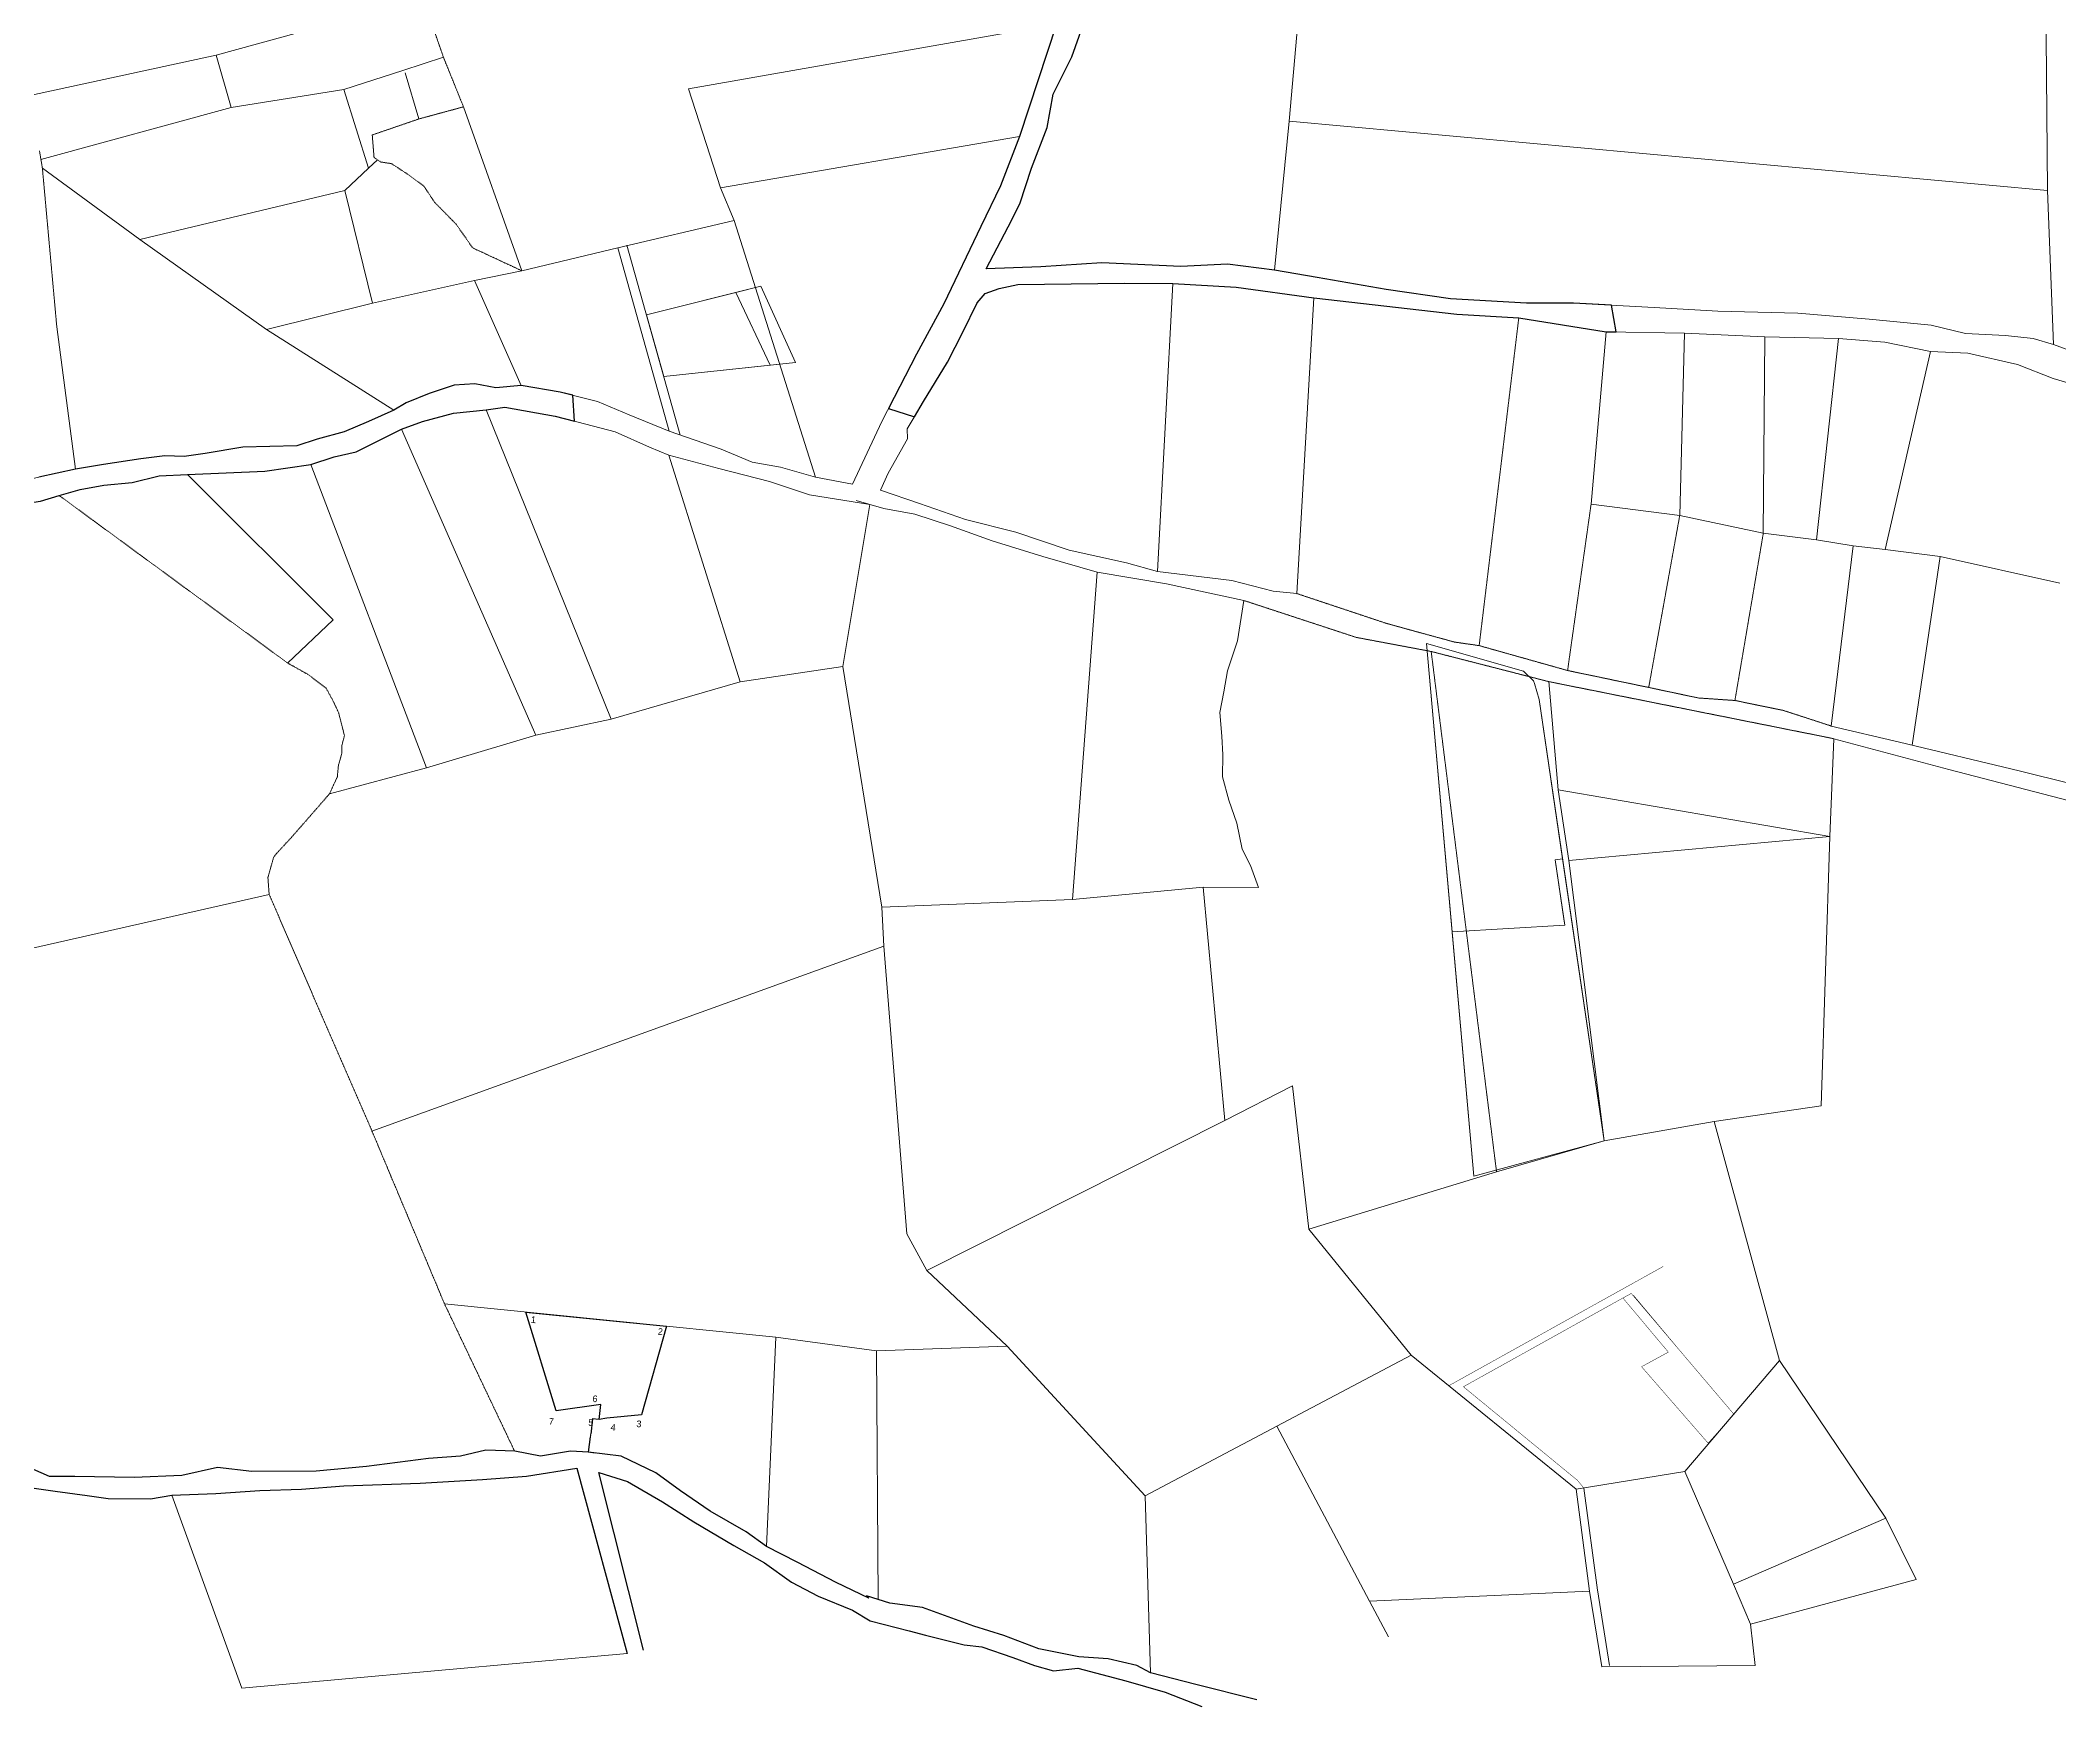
# Model space of a CAD drawing. Header units: millimetres. Extents: x 605783 to 626520, y 1302882 to 1324778.
# Drawn here: x 624418 to 625326, y 1322893 to 1323643 of the extents above; entities that cross this region are included whole.
import ezdxf
from ezdxf.enums import TextEntityAlignment as Align

# ---------------------------------------------------------------- set-up
doc = ezdxf.new("R2010")
doc.units = ezdxf.units.MM
doc.header["$PDMODE"] = 35
doc.header["$PDSIZE"] = 1.5
doc.linetypes.add('HIDDEN', pattern=[0.375, 0.25, -0.125])
for name, color, linetype in [('2', 7, 'Continuous'), ('3', 7, 'Continuous'), ('CVL_CUADCON_LIN', 8, 'Continuous'), ('CVL_CUADCON_TIT', 1, 'Continuous')]:
    doc.layers.add(name, color=color, linetype=linetype)
doc.styles.add('ROMANS', font='ROMANS', dxfattribs={"height": 0.2})
doc.styles.get("Standard").update_dxf_attribs({"font": 'TCCM____.TTF'})
doc.dimstyles.new('STANDARD$0', dxfattribs={"dimtxt": 0.6, "dimasz": 0.5, "dimexe": 0.125, "dimexo": 0.000625, "dimgap": 0.0625, "dimtad": 0, "dimzin": 1, "dimdsep": 46, "dimtxsty": 'ROMANS', "dimblk1": 'ARCHTICK', "dimblk2": 'ARCHTICK', "dimsah": 1, "dimcen": 2.5, "dimclrd": 1, "dimclre": 1, "dimclrt": 30, "dimaunit": 1, "dimadec": 0, "dimazin": 0, "dimtfac": 1, "dimtix": 1, "dimtofl": 0, "dimtmove": 1, "dimatfit": 3, "dimldrblk": 'ARCHTICK', "dimfxl": 1, "dimtolj": 1, "dimtzin": 1, "dimarcsym": 0})

# ---------------------------------------------------------------- blocks, each defined once
blk = doc.blocks.new('_ARCHTICK')
at = {"color": 0, "linetype": 'ByBlock', "const_width": 0.15}
blk.add_lwpolyline([(-0.5, -0.5), (0.5, 0.5)], dxfattribs=at)
blk = doc.blocks.new('*D328')
at = {"color": 1, "lineweight": -2, "ltscale": 0.5, "transparency": 16777216}
for p, q in [((624666.34, 1323022.68), (624665.53, 1323015.79)), ((624669.32, 1323022.33), (624666.22, 1323022.7)), ((624667.55, 1323007.28), (624664.45, 1323007.65)), ((624664.57, 1323007.63), (624665.38, 1323014.53))]:
    blk.add_line(p, q, dxfattribs=at)
at = {"layer": 'Defpoints', "color": 0, "ltscale": 0.5, "transparency": 16777216}
for p in [(624669.32, 1323022.33), (624664.57, 1323007.63), (624667.55, 1323007.28)]:
    blk.add_point(p, dxfattribs=at)
at = {"color": 1, "lineweight": -2, "ltscale": 0.5, "transparency": 16777216, "xscale": 0.5, "yscale": 0.5, "zscale": 0.5}
for p, rotation in [((624666.34, 1323022.68), 83.29242050447199), ((624664.57, 1323007.63), 263.292420504472)]:
    blk.add_blockref('_ARCHTICK', p, dxfattribs=dict(at, rotation=rotation))
at = {"color": 30, "ltscale": 0.5, "transparency": 16777216, "insert": (624665.46, 1323015.16), "char_height": 0.2, "attachment_point": 5, "rotation": 83.29242, "style": 'ROMANS'}
blk.add_mtext('\\A1;15.16m.', dxfattribs=at)

msp = doc.modelspace()

# ---------------------------------------------------------------- linework, layer by layer
at = {"color": 1, "lineweight": 15, "ltscale": 0.5}
for p, q in [((624690.58919, 1323519.59564), (624742.0237, 1323532.42339)), ((624730.86549, 1323529.64054), (624746.29509, 1323496.89354)), ((624698.36639, 1323491.86564), (624690.58919, 1323519.59564)), ((624757.73233, 1323498.09335), (624698.36639, 1323491.86564))]:
    msp.add_line(p, q, dxfattribs=at)
at = {"color": 1, "lineweight": 15, "ltscale": 2}
msp.add_lwpolyline([(624698.3664, 1323491.86559), (624690.5892, 1323519.59559), (624730.8655, 1323529.64049), (624746.2951, 1323496.89349)], close=True, dxfattribs=at)
at = {"color": 1, "lineweight": 15, "ltscale": 0.5, "flags": 128}
msp.add_lwpolyline([(624757.73233, 1323498.09335), (624746.29509, 1323496.89354), (624730.86549, 1323529.64054), (624742.0237, 1323532.42339)], close=True, dxfattribs=at)
for points in [[(624730.86549, 1323529.64054), (624746.29509, 1323496.89354)], [(624742.0237, 1323532.42339), (624757.73233, 1323498.09335)]]:
    msp.add_lwpolyline(points, dxfattribs=at)
at = {"color": 1, "ltscale": 0.5, "flags": 128}
msp.add_lwpolyline([(624636.39184, 1323070.69111), (624699.58957, 1323064.32853), (624688.3252, 1323024.53406), (624672.73184, 1323022.92788), (624669.31784, 1323022.33476), (624670.10606, 1323029.10347), (624650.00466, 1323026.27303), (624636.39184, 1323070.69111)], dxfattribs=at)
msp.add_lwpolyline([(624636.39186, 1323070.69116), (624699.58956, 1323064.32856), (624688.32516, 1323024.53406), (624672.73186, 1323022.92786), (624669.31786, 1323022.33476), (624670.10606, 1323029.10346), (624650.00466, 1323026.27306), (624636.39186, 1323070.69116)], close=True, dxfattribs=at)
at = {"layer": '2', "color": 1, "linetype": 'Continuous', "lineweight": 15}
for p, q in [((625320.16279, 1323674.85293), (625321.02379, 1323575.55293)), ((624496.96579, 1323636.48693), (624589.98979, 1323662.09393)), ((624875.07679, 1323650.40293), (624709.51779, 1323621.28393)), ((624858.49779, 1323599.78593), (624875.07679, 1323650.40293)), ((624979.82379, 1323606.69393), (624983.67179, 1323650.85293)), ((624411.77279, 1323618.03093), (624496.96579, 1323636.48693)), ((624496.96579, 1323636.48693), (624503.69379, 1323612.89793)), ((624581.02779, 1323629.53793), (624599.27279, 1323635.46893)), ((624554.41979, 1323621.02393), (624581.02779, 1323629.53793)), ((624582.04879, 1323628.52693), (624588.25279, 1323607.72893)), ((624503.69379, 1323612.89793), (624554.41979, 1323621.02393)), ((624554.41979, 1323621.02393), (624565.52579, 1323585.51793)), ((624709.51779, 1323621.28393), (624723.97379, 1323576.65093)), ((624418.14679, 1323589.48793), (624503.69379, 1323612.89793)), ((624608.27679, 1323613.16193), (624634.56779, 1323539.37693)), ((624973.16679, 1323539.66693), (624979.82379, 1323606.69393)), ((624979.82379, 1323606.69393), (625321.02379, 1323575.55293)), ((624723.97379, 1323576.65093), (624858.49779, 1323599.78593)), ((624565.52579, 1323585.51793), (624569.56779, 1323589.34793)), ((624462.63679, 1323553.51193), (624418.80179, 1323585.55293)), ((624565.52579, 1323585.51793), (624554.91779, 1323575.55893)), ((624462.63679, 1323553.51193), (624554.91779, 1323575.55893)), ((624554.91779, 1323575.55893), (624567.37679, 1323524.81993)), ((624723.97379, 1323576.65093), (624730.14579, 1323561.94993)), ((625321.02379, 1323575.55293), (625323.78079, 1323506.20593)), ((624730.14579, 1323561.94993), (624677.66579, 1323549.75093)), ((624730.14579, 1323561.94993), (624766.63379, 1323446.52893)), ((624519.71779, 1323512.89993), (624462.63679, 1323553.51193)), ((624677.66579, 1323549.75093), (624634.56779, 1323539.37693)), ((624677.66579, 1323549.75093), (624700.82979, 1323467.15893)), ((624681.80603, 1323550.91212), (624705.77367, 1323465.45471)), ((624613.26779, 1323534.95393), (624567.37679, 1323524.81993)), ((624634.56779, 1323539.37693), (624613.26779, 1323534.95393)), ((624613.26779, 1323534.95393), (624634.26279, 1323487.78793)), ((624927.50279, 1323533.68093), (624920.59779, 1323403.95993)), ((624567.37679, 1323524.81993), (624519.71779, 1323512.89993)), ((624990.97379, 1323527.27193), (624983.22979, 1323394.11493)), ((625083.13579, 1323518.15893), (625122.49679, 1323511.92893)), ((624425.27979, 1323514.20893), (624433.63379, 1323450.06193)), ((624519.71779, 1323512.89993), (624576.94179, 1323476.68193)), ((625122.49679, 1323511.92893), (625115.66779, 1323434.31693)), ((625122.49679, 1323511.92893), (625157.77579, 1323511.27793)), ((625157.77579, 1323511.27793), (625155.54879, 1323429.18093)), ((625157.77579, 1323511.27793), (625193.82179, 1323509.61093)), ((625193.82179, 1323509.61093), (625193.16079, 1323421.23893)), ((625193.82179, 1323509.61093), (625227.07279, 1323508.95293)), ((625227.07279, 1323508.95293), (625217.03879, 1323418.30993)), ((625268.46279, 1323502.98393), (625248.03279, 1323413.89093)), ((624618.51179, 1323476.72193), (624674.74879, 1323337.64293)), ((624580.38079, 1323468.10693), (624640.77179, 1323330.36293)), ((624591.60479, 1323315.64093), (624539.65979, 1323452.14593)), ((624700.61979, 1323456.32493), (624732.78879, 1323354.44093)), ((624484.04179, 1323447.71993), (624549.61579, 1323382.23593)), ((624778.95279, 1323361.27293), (624791.16779, 1323434.15493)), ((625115.66779, 1323434.31693), (625155.54879, 1323429.18093)), ((625155.54879, 1323429.18093), (625193.16079, 1323421.23893)), ((625193.16079, 1323421.23893), (625217.03879, 1323418.30993)), ((625217.03879, 1323418.30993), (625233.55279, 1323415.59693)), ((625233.55279, 1323415.59693), (625223.72079, 1323334.49293)), ((625233.55279, 1323415.59693), (625248.03279, 1323413.89093)), ((625248.03279, 1323413.89093), (625272.67279, 1323410.71093)), ((625272.67279, 1323410.71093), (625260.09379, 1323325.80493)), ((625272.67279, 1323410.71093), (625326.55179, 1323398.78493)), ((624893.42579, 1323403.72793), (624882.32679, 1323256.37493)), ((624549.61579, 1323382.23593), (624529.15879, 1323362.82893)), ((624732.78879, 1323354.44093), (624778.95279, 1323361.27293)), ((624796.54579, 1323252.90193), (624778.95279, 1323361.27293)), ((624674.74879, 1323337.64293), (624732.78879, 1323354.44093)), ((625096.68379, 1323354.44893), (625100.87679, 1323305.71893)), ((624640.77179, 1323330.36293), (624674.74879, 1323337.64293)), ((624591.60479, 1323315.64093), (624640.77179, 1323330.36293)), ((625223.08979, 1323284.73393), (625224.89279, 1323328.78793)), ((624548.00679, 1323303.99493), (624591.60479, 1323315.64093)), ((625223.08979, 1323284.73393), (625100.87679, 1323305.71893)), ((625100.87679, 1323305.71893), (625105.61779, 1323273.99193)), ((625105.61779, 1323273.99193), (625223.08979, 1323284.73393)), ((625219.17479, 1323163.55493), (625223.08979, 1323284.73393)), ((625105.61779, 1323273.99193), (625121.52879, 1323147.82993)), ((624882.32679, 1323256.37493), (624941.18879, 1323262.00093)), ((624941.18879, 1323262.00093), (624950.89379, 1323156.89093)), ((624941.18879, 1323262.00093), (624966.06579, 1323261.86993)), ((624414.34979, 1323234.49693), (624520.83579, 1323258.64793)), ((624796.54579, 1323252.90193), (624882.32679, 1323256.37493)), ((624797.40079, 1323235.37993), (624796.54579, 1323252.90193)), ((624567.10279, 1323152.19493), (624797.40079, 1323235.37993)), ((624807.74579, 1323105.88793), (624797.40079, 1323235.37993)), ((624981.27179, 1323172.53593), (624950.89379, 1323156.89093)), ((624988.72679, 1323108.05593), (624981.27179, 1323172.53593)), ((625170.98179, 1323156.45693), (625219.17479, 1323163.55493)), ((624950.89379, 1323156.89093), (624816.72079, 1323089.42293)), ((625121.52879, 1323147.82993), (625170.98179, 1323156.45693)), ((625200.50179, 1323048.90593), (625170.98179, 1323156.45693)), ((625121.52879, 1323147.82993), (625073.11979, 1323133.87393)), ((625073.11979, 1323133.87393), (624988.72679, 1323108.05593)), ((624816.72079, 1323089.42293), (624807.74579, 1323105.88793)), ((624988.72679, 1323108.05593), (625034.72579, 1323051.38593)), ((624816.72079, 1323089.42293), (624852.94879, 1323055.31093)), ((624599.76179, 1323074.37893), (624748.85179, 1323059.36893)), ((624748.85179, 1323059.36893), (624744.66479, 1322965.19393)), ((624794.06979, 1323053.24293), (624748.85179, 1323059.36893)), ((624852.94879, 1323055.31093), (624794.06979, 1323053.24293)), ((624794.87179, 1322941.33893), (624794.06979, 1323053.24293)), ((624852.94879, 1323055.31093), (624914.99779, 1322988.05493)), ((624974.22879, 1323019.33693), (625034.72579, 1323051.38593)), ((625034.72579, 1323051.38593), (625108.92079, 1322991.04793)), ((625157.87079, 1322998.91093), (625200.50179, 1323048.90593)), ((625248.35379, 1322978.02193), (625200.50179, 1323048.90593)), ((624914.99779, 1322988.05493), (624974.22879, 1323019.33693)), ((624974.22879, 1323019.33693), (625016.03179, 1322940.54893)), ((625108.92079, 1322991.04793), (625157.87079, 1322998.91093)), ((625157.87079, 1322998.91093), (625179.72179, 1322948.21793)), ((624508.54879, 1322901.45693), (624477.07879, 1322988.24293)), ((624914.99779, 1322988.05493), (624917.44379, 1322908.30793)), ((625108.92079, 1322991.04793), (625115.00679, 1322945.10293)), ((625179.72179, 1322948.21793), (625248.35379, 1322978.02193)), ((625261.95679, 1322950.40293), (625248.35379, 1322978.02193)), ((625016.03179, 1322940.54893), (625115.00679, 1322945.10293)), ((625115.00679, 1322945.10293), (625120.52079, 1322911.09393)), ((625179.72179, 1322948.21793), (625187.43479, 1322930.22193)), ((625187.43479, 1322930.22193), (625261.95679, 1322950.40293)), ((625016.03179, 1322940.54893), (625024.49479, 1322924.58793)), ((625187.43479, 1322930.22193), (625189.56479, 1322911.68993)), ((624681.88579, 1322916.97193), (624508.54879, 1322901.45693)), ((625189.56479, 1322911.68993), (625120.52079, 1322911.09393))]:
    msp.add_line(p, q, dxfattribs=at)
for points in [[(624889.52179, 1323656.54593), (624887.00779, 1323649.67793), (624881.97879, 1323635.68593), (624873.66079, 1323618.88893), (624870.91979, 1323603.88993), (624863.87579, 1323585.57193), (624858.60079, 1323569.54793), (624853.30579, 1323559.11293), (624843.47179, 1323540.27793)], [(624766.63379, 1323446.52893), (624783.39579, 1323443.27893), (624796.49879, 1323471.52393), (624812.13079, 1323501.81093), (624824.48979, 1323524.46493), (624841.12279, 1323559.32893), (624849.94379, 1323577.65093), (624858.49779, 1323599.78593)], [(624843.47179, 1323540.27793), (624868.08779, 1323541.11793), (624895.49079, 1323542.98193), (624931.02879, 1323541.31493), (624952.09179, 1323542.39693), (624973.16679, 1323539.66693)], [(624807.95179, 1323468.26793), (624815.24879, 1323480.47693), (624826.10179, 1323498.29793), (624832.90879, 1323511.78593), (624839.46279, 1323525.01993), (624843.00179, 1323529.09693), (624849.33979, 1323531.40393), (624857.70879, 1323533.20793), (624905.67379, 1323533.86693), (624927.50279, 1323533.68093)], [(624927.50279, 1323533.68093), (624955.93379, 1323531.98993), (624990.97379, 1323527.27193)], [(624973.16679, 1323539.66693), (624992.46679, 1323536.42493), (625023.44979, 1323530.93193), (625052.39679, 1323526.70293), (625086.66679, 1323524.77593), (625107.73179, 1323524.84193), (625144.03279, 1323522.92293), (625172.71679, 1323521.23393), (625208.75979, 1323520.32993), (625240.74779, 1323517.63493), (625268.67579, 1323514.92693), (625284.17079, 1323511.16493), (625302.19379, 1323510.20393), (625314.63479, 1323508.97293), (625323.78079, 1323506.20593)], [(624990.97379, 1323527.27193), (625055.21179, 1323519.84993), (625083.13579, 1323518.15893)], [(625227.07279, 1323508.95293), (625247.89079, 1323507.23893), (625268.46279, 1323502.98393)], [(625323.78079, 1323506.20593), (625330.64279, 1323503.68693), (625341.07279, 1323496.60493), (625353.78079, 1323491.30793), (625366.23179, 1323487.02693), (625379.19779, 1323480.46093), (625387.57579, 1323479.47093), (625388.60079, 1323476.93293)], [(625268.46279, 1323502.98393), (625285.21679, 1323502.27393), (625307.56779, 1323497.26193), (625323.57979, 1323490.95993), (625336.78979, 1323486.93493)], [(624576.94179, 1323476.68193), (624582.51379, 1323480.00293), (624592.90479, 1323484.10093), (624604.05979, 1323487.94793), (624613.44779, 1323488.48493), (624622.84479, 1323486.73493), (624634.26279, 1323487.78793)], [(624634.26279, 1323487.78793), (624651.78479, 1323484.79293), (624668.54979, 1323480.52593), (624682.78479, 1323474.47193), (624700.82979, 1323467.15893)], [(624433.63379, 1323450.06193), (624446.31579, 1323452.13393), (624463.05879, 1323454.72693), (624473.96879, 1323456.03193), (624482.59779, 1323455.80493), (624491.98379, 1323457.10493), (624508.97979, 1323459.95293), (624521.16079, 1323460.24493), (624533.34279, 1323460.53793), (624542.46879, 1323463.61493), (624554.64079, 1323466.95593), (624565.53779, 1323471.56393), (624576.94179, 1323476.68193)], [(624580.38079, 1323468.10693), (624589.79479, 1323471.59493), (624603.78079, 1323475.30393), (624618.51179, 1323476.72193)], [(624618.51179, 1323476.72193), (624626.89679, 1323477.93193), (624649.46179, 1323473.95993), (624676.57479, 1323466.90993), (624692.01279, 1323459.94293), (624700.61979, 1323456.32493)], [(624539.65979, 1323452.14593), (624550.09079, 1323455.62693), (624560.00479, 1323457.84093), (624580.38079, 1323468.10693)], [(624700.82979, 1323467.15893), (624724.20579, 1323459.10093), (624738.18579, 1323453.30093), (624750.88279, 1323451.05393), (624766.63379, 1323446.52893)], [(624807.95179, 1323468.26793), (624808.04079, 1323463.68293), (624799.30679, 1323448.25493), (624795.95679, 1323440.65993), (624813.43179, 1323434.69393), (624834.19779, 1323427.43493), (624856.75079, 1323421.68593), (624880.80979, 1323413.64093), (624906.66279, 1323407.86993), (624920.59779, 1323403.95993)], [(624484.04179, 1323447.71993), (624518.82679, 1323449.24793), (624539.65979, 1323452.14593)], [(624700.61979, 1323456.32493), (624723.17079, 1323450.32393), (624745.97779, 1323444.57293), (624763.95979, 1323438.60293), (624791.16779, 1323434.15493)], [(624387.73279, 1323438.99193), (624402.18579, 1323443.10293), (624417.14879, 1323446.45193), (624433.63379, 1323450.06193)], [(624426.35679, 1323438.22893), (624435.76779, 1323440.95393), (624446.44079, 1323442.90993), (624459.14079, 1323444.08893), (624471.34579, 1323447.04893), (624484.04179, 1323447.71993)], [(624380.35279, 1323429.16193), (624394.07279, 1323431.09493), (624403.98879, 1323433.56393), (624417.96479, 1323435.74893), (624426.35679, 1323438.22893)], [(624893.42579, 1323403.72793), (624869.03779, 1323410.76693), (624846.17179, 1323417.80993), (624827.36679, 1323424.61193), (624811.35979, 1323429.89793), (624797.39179, 1323432.39593), (624784.94379, 1323435.91393)], [(624959.45779, 1323390.97493), (624924.66179, 1323398.48893), (624893.42579, 1323403.72793)], [(624920.59779, 1323403.95993), (624954.07679, 1323399.91093), (624972.57579, 1323395.20793), (624983.22979, 1323394.11493)], [(624959.45779, 1323390.97493), (624956.58279, 1323372.82193), (624952.08679, 1323359.33793), (624950.36079, 1323349.93093), (624948.63379, 1323340.52393), (624949.45379, 1323329.85993), (624950.00679, 1323321.48093), (624949.80579, 1323311.57393), (624952.65479, 1323301.17393), (624956.26379, 1323290.77793), (624958.61179, 1323279.10593), (624962.45979, 1323271.75893), (624966.06579, 1323261.86993)], [(625223.72079, 1323334.49293), (625254.38579, 1323327.16193), (625308.36779, 1323314.33193), (625354.74279, 1323302.82593), (625387.18079, 1323294.97593), (625413.79779, 1323289.70593), (625423.95079, 1323289.63293)], [(625568.09779, 1323160.37693), (625564.52679, 1323165.44793), (625541.39979, 1323174.52293), (625529.19479, 1323181.34593), (625521.04779, 1323188.68893), (625511.12779, 1323195.00993), (625503.48679, 1323202.86393), (625491.52479, 1323212.98993), (625485.39779, 1323223.38893), (625479.27679, 1323232.26393), (625474.42279, 1323241.65093), (625467.52979, 1323253.57193), (625459.37079, 1323264.47293), (625451.47279, 1323273.08693), (625433.17779, 1323279.38293), (625394.32079, 1323287.13793), (625338.44479, 1323298.90493), (625276.71479, 1323314.97493), (625224.89279, 1323328.78793)], [(624412.06279, 1323000.99893), (624421.97479, 1322996.71093), (624433.39679, 1322996.74593), (624460.04679, 1322996.32093), (624481.61779, 1322997.14993), (624497.59479, 1323000.75793), (624513.08279, 1322999.02793), (624542.01679, 1322999.11893), (624564.59679, 1323001.22193), (624592.50279, 1323004.86593), (624606.96579, 1323005.92793), (624618.37779, 1323008.50493), (624631.32379, 1323008.03693)], [(624631.32379, 1323008.03693), (624643.00679, 1323005.78693), (624656.44979, 1323008.11493), (624664.57279, 1323007.63193), (624679.29979, 1323005.89993), (624694.80679, 1322998.32493), (624706.00279, 1322990.22893), (624719.23079, 1322981.12293), (624735.50579, 1322971.77293), (624744.66479, 1322965.19393)], [(624477.07879, 1322988.24293), (624467.43979, 1322986.68893), (624448.40479, 1322986.88193), (624439.00979, 1322988.12393), (624424.53579, 1322990.11093), (624408.79279, 1322992.34893), (624395.33079, 1322995.35593), (624383.38579, 1323000.14693), (624378.81579, 1323000.38693)], [(624681.88579, 1322916.97193), (624659.26779, 1323000.50093), (624636.69079, 1322996.87393), (624616.89979, 1322995.28693), (624588.73279, 1322993.67393), (624554.47379, 1322992.54993), (624535.44479, 1322990.96693), (624516.66579, 1322990.39893), (624496.87379, 1322989.06793), (624477.07879, 1322988.24293)], [(624791.22479, 1322931.79793), (624783.34079, 1322936.60193), (624767.83679, 1322942.90593), (624755.88679, 1322949.22093), (624743.67579, 1322957.82193), (624729.94279, 1322965.65593), (624711.88679, 1322976.27193), (624697.89679, 1322985.37593), (624682.12979, 1322994.47493), (624669.17279, 1322998.49993), (624689.24079, 1322918.52093)], [(624744.66479, 1322965.19393), (624758.39479, 1322958.12193), (624775.93779, 1322949.02993), (624790.68279, 1322941.95993), (624789.66379, 1322942.97393)], [(624789.66379, 1322942.97393), (624800.08079, 1322939.70293), (624814.80879, 1322937.71593), (624837.93079, 1322929.40293), (624851.39779, 1322925.12593), (624867.15379, 1322919.07693), (624885.18579, 1322915.57593), (624898.38679, 1322914.59993), (624911.34079, 1322911.59093), (624917.44379, 1322908.30793)], [(624940.59179, 1322893.13393), (624924.07179, 1322899.68893), (624906.28779, 1322904.71493), (624884.69579, 1322910.49193), (624873.78579, 1322909.18693), (624865.14879, 1322911.70093), (624855.49179, 1322915.22893), (624841.51679, 1322920.01293), (624833.64579, 1322921.00493), (624816.11979, 1322925.26893), (624808.75279, 1322927.27893), (624791.22479, 1322931.79793)]]:
    msp.add_lwpolyline(points, dxfattribs=at)
at = {"layer": '3', "color": 1, "linetype": 'HIDDEN', "lineweight": 15}
for p, q in [((624589.98979, 1323662.09393), (624599.27279, 1323635.46893)), ((624599.27279, 1323635.46893), (624608.27679, 1323613.16193)), ((624567.22179, 1323600.51293), (624588.25279, 1323607.72893)), ((624608.27679, 1323613.16193), (624588.25279, 1323607.72893)), ((624568.03879, 1323590.35593), (624567.22179, 1323600.51293)), ((624417.49079, 1323593.42093), (624418.80179, 1323585.55293)), ((624418.80179, 1323585.55293), (624425.27979, 1323514.20893)), ((625083.13579, 1323518.15893), (625065.31579, 1323370.67193)), ((624426.35679, 1323438.22893), (624529.15879, 1323362.82893)), ((625115.66779, 1323434.31693), (625105.09379, 1323359.46693)), ((625155.54879, 1323429.18093), (625141.59379, 1323351.84093)), ((625193.16079, 1323421.23893), (625180.39179, 1323345.97593)), ((625065.31579, 1323370.67193), (625105.09379, 1323359.46693)), ((625073.11979, 1323133.87393), (625043.72279, 1323368.03393)), ((625043.72279, 1323368.03393), (625096.68379, 1323354.44893)), ((625096.68379, 1323354.44893), (625224.89279, 1323328.78793)), ((625105.09379, 1323359.46693), (625141.59379, 1323351.84093)), ((624520.83579, 1323258.64793), (624567.10279, 1323152.19493)), ((624567.10279, 1323152.19493), (624599.76179, 1323074.37893)), ((624599.76179, 1323074.37893), (624631.32379, 1323008.03693))]:
    msp.add_line(p, q, dxfattribs=at)
for points in [[(624634.56779, 1323539.37693), (624612.42679, 1323549.68193), (624605.00879, 1323560.31293), (624595.30879, 1323570.17093), (624590.44679, 1323577.51293), (624582.80079, 1323583.06393), (624575.92279, 1323587.60093), (624571.09579, 1323588.33993), (624568.03879, 1323590.35593)], [(624959.45779, 1323390.97493), (625010.00479, 1323374.36993), (625043.72279, 1323368.03393)], [(624983.22979, 1323394.11493), (625023.75379, 1323380.61993), (625054.15779, 1323372.27593), (625065.31579, 1323370.67193)], [(624529.15879, 1323362.82893), (624538.57979, 1323357.54393), (624546.48179, 1323351.48693), (624549.55779, 1323345.91293), (624552.12679, 1323340.33793), (624554.71979, 1323330.19093), (624553.47679, 1323325.35793), (624553.49379, 1323322.05693), (624552.00079, 1323316.71493), (624551.51979, 1323311.63293), (624548.00679, 1323303.99493)], [(625141.59379, 1323351.84093), (625163.89979, 1323347.11093), (625180.39179, 1323345.97593)], [(625180.39179, 1323345.97593), (625202.19179, 1323341.50293), (625223.72079, 1323334.49293)], [(624548.00679, 1323303.99493), (624538.67279, 1323293.28093), (624530.85179, 1323284.35193), (624523.78479, 1323276.69693), (624522.77779, 1323275.16693), (624520.28679, 1323266.26493), (624520.83579, 1323258.64793)]]:
    msp.add_lwpolyline(points, dxfattribs=at)
at = {"layer": 'CVL_CUADCON_LIN', "color": 1, "lineweight": 15, "ltscale": 0.5}
for p, q in [((625112.41851, 1322991.51125), (625118.50451, 1322945.56625)), ((625118.48958, 1322945.66761), (625124.00358, 1322911.65861))]:
    msp.add_line(p, q, dxfattribs=at)
at = {"layer": 'CVL_CUADCON_LIN', "color": 1, "lineweight": 15, "ltscale": 0.5, "flags": 128}
for points in [[(625092.28327, 1323346.48878), (625090.26018, 1323353.55487), (625089.70884, 1323354.89596), (625085.21677, 1323359.16929), (625041.68103, 1323371.68846), (625062.84708, 1323131.92089), (625121.52879, 1323147.82993)], [(625041.68103, 1323371.68846), (625085.21677, 1323359.16929), (625089.70884, 1323354.89596), (625090.26018, 1323353.55487), (625092.28327, 1323346.48878), (625102.84836, 1323274.72228), (625099.52419, 1323274.23292), (625103.84861, 1323244.85797), (625053.14632, 1323241.81053)], [(625053.14632, 1323241.81053), (625062.84708, 1323131.92089), (625121.52879, 1323147.82993), (625102.84836, 1323274.72228), (625099.52419, 1323274.23292), (625103.84861, 1323244.85797)], [(625102.84836, 1323274.72228), (625121.52879, 1323147.82993), (625062.84708, 1323131.92089), (625053.14632, 1323241.81053), (625103.84861, 1323244.85797), (625099.52419, 1323274.23292)]]:
    msp.add_lwpolyline(points, close=True, dxfattribs=at)
for points in [[(625102.84836, 1323274.72228), (625099.52419, 1323274.23292)], [(625099.52419, 1323274.23292), (625103.57786, 1323246.69712)], [(625103.84861, 1323244.85797), (625103.57786, 1323246.69712)]]:
    msp.add_lwpolyline(points, dxfattribs=at)
at = {"layer": 'CVL_CUADCON_LIN', "color": 1, "lineweight": 15, "ltscale": 0.5, "const_width": 0.2, "flags": 128}
for points in [[(625148.13822, 1323091.25369), (625051.69557, 1323037.5855)], [(625129.99582, 1323077.04796), (625058.21737, 1323037.10485)], [(625155.18011, 1323053.89059), (625134.74603, 1323078.25631)], [(625112.41851, 1322991.51125), (625109.50882, 1322995.00447), (625058.21737, 1323037.10485)]]:
    msp.add_lwpolyline(points, dxfattribs=at)
msp.add_lwpolyline([(625129.99582, 1323077.04796), (625133.75578, 1323079.10071), (625179.90714, 1323024.7538), (625168.33595, 1323011.71137), (625138.39103, 1323046.10961), (625150.4299, 1323052.68224)], close=True, dxfattribs=at)
at = {"layer": 'CVL_CUADCON_TIT', "color": 1, "lineweight": 30, "ltscale": 0.5}
for p, q in [((624875.07679, 1323650.40293), (624858.49779, 1323599.78593)), ((624881.97879, 1323635.68593), (624887.00779, 1323649.67793)), ((624873.66079, 1323618.88893), (624881.97879, 1323635.68593)), ((624870.91979, 1323603.88993), (624873.66079, 1323618.88893)), ((624858.49779, 1323599.78593), (624849.94379, 1323577.65093)), ((624863.87579, 1323585.57193), (624870.91979, 1323603.88993)), ((624858.60079, 1323569.54793), (624863.87579, 1323585.57193)), ((624849.94379, 1323577.65093), (624841.12279, 1323559.32893)), ((624853.30579, 1323559.11293), (624858.60079, 1323569.54793)), ((624841.12279, 1323559.32893), (624824.48979, 1323524.46493)), ((624843.47179, 1323540.27793), (624853.30579, 1323559.11293)), ((624895.49079, 1323542.98193), (624868.08779, 1323541.11793)), ((624931.02879, 1323541.31493), (624895.49079, 1323542.98193)), ((624952.09179, 1323542.39693), (624931.02879, 1323541.31493)), ((624973.16679, 1323539.66693), (624952.09179, 1323542.39693)), ((624868.08779, 1323541.11793), (624843.47179, 1323540.27793)), ((624849.33979, 1323531.40393), (624857.70879, 1323533.20793)), ((624857.70879, 1323533.20793), (624905.67379, 1323533.86693)), ((624905.67379, 1323533.86693), (624927.50279, 1323533.68093)), ((624927.50279, 1323533.68093), (624955.93379, 1323531.98993)), ((624992.46679, 1323536.42493), (624973.16679, 1323539.66693)), ((625023.44979, 1323530.93193), (624992.46679, 1323536.42493)), ((624824.48979, 1323524.46493), (624812.13079, 1323501.81093)), ((624832.90879, 1323511.78593), (624839.46279, 1323525.01993)), ((624839.46279, 1323525.01993), (624843.00179, 1323529.09693)), ((624843.00179, 1323529.09693), (624849.33979, 1323531.40393)), ((624955.93379, 1323531.98993), (624990.97379, 1323527.27193)), ((624990.97379, 1323527.27193), (625055.21179, 1323519.84993)), ((625052.39679, 1323526.70293), (625023.44979, 1323530.93193)), ((625086.66679, 1323524.77593), (625052.39679, 1323526.70293)), ((625107.73179, 1323524.84193), (625086.66679, 1323524.77593)), ((625124.85619, 1323523.93667), (625107.73179, 1323524.84193)), ((625127.01397, 1323511.84558), (625124.85619, 1323523.93667)), ((625055.21179, 1323519.84993), (625083.13579, 1323518.15893)), ((625083.13579, 1323518.15893), (625122.49679, 1323511.92893)), ((624826.10179, 1323498.29793), (624832.90879, 1323511.78593)), ((625122.49679, 1323511.92893), (625127.01397, 1323511.84558)), ((624812.13079, 1323501.81093), (624799.56484, 1323477.46442)), ((624815.24879, 1323480.47693), (624826.10179, 1323498.29793)), ((624604.05979, 1323487.94793), (624592.90479, 1323484.10093)), ((624613.44779, 1323488.48493), (624604.05979, 1323487.94793)), ((624622.84479, 1323486.73493), (624613.44779, 1323488.48493)), ((624634.26279, 1323487.78793), (624622.84479, 1323486.73493)), ((624651.78479, 1323484.79293), (624634.26279, 1323487.78793)), ((624582.51379, 1323480.00293), (624576.94179, 1323476.68193)), ((624592.90479, 1323484.10093), (624582.51379, 1323480.00293)), ((624657.4993, 1323483.33848), (624651.78479, 1323484.79293)), ((624658.29068, 1323471.66422), (624657.4993, 1323483.33848)), ((624811.15953, 1323473.63499), (624815.24879, 1323480.47693)), ((624565.53779, 1323471.56393), (624554.64079, 1323466.95593)), ((624576.94179, 1323476.68193), (624565.53779, 1323471.56393)), ((624580.38079, 1323468.10693), (624589.79479, 1323471.59493)), ((624589.79479, 1323471.59493), (624603.78079, 1323475.30393)), ((624603.78079, 1323475.30393), (624618.51179, 1323476.72193)), ((624618.51179, 1323476.72193), (624626.89679, 1323477.93193)), ((624626.89679, 1323477.93193), (624649.46179, 1323473.95993)), ((624649.46179, 1323473.95993), (624658.29068, 1323471.66422)), ((624799.56484, 1323477.46442), (624811.15953, 1323473.63499)), ((624521.16079, 1323460.24493), (624508.97979, 1323459.95293)), ((624533.34279, 1323460.53793), (624521.16079, 1323460.24493)), ((624542.46879, 1323463.61493), (624533.34279, 1323460.53793)), ((624554.64079, 1323466.95593), (624542.46879, 1323463.61493)), ((624560.00479, 1323457.84093), (624580.38079, 1323468.10693)), ((624446.31579, 1323452.13393), (624433.63379, 1323450.06193)), ((624463.05879, 1323454.72693), (624446.31579, 1323452.13393)), ((624473.96879, 1323456.03193), (624463.05879, 1323454.72693)), ((624482.59779, 1323455.80493), (624473.96879, 1323456.03193)), ((624491.98379, 1323457.10493), (624482.59779, 1323455.80493)), ((624508.97979, 1323459.95293), (624491.98379, 1323457.10493)), ((624518.82679, 1323449.24793), (624539.65979, 1323452.14593)), ((624539.65979, 1323452.14593), (624550.09079, 1323455.62693)), ((624550.09079, 1323455.62693), (624560.00479, 1323457.84093)), ((624433.63379, 1323450.06193), (624417.14879, 1323446.45193)), ((624435.76779, 1323440.95393), (624446.44079, 1323442.90993)), ((624446.44079, 1323442.90993), (624459.14079, 1323444.08893)), ((624459.14079, 1323444.08893), (624471.34579, 1323447.04893)), ((624471.34579, 1323447.04893), (624484.04179, 1323447.71993)), ((624484.04179, 1323447.71993), (624518.82679, 1323449.24793)), ((624403.98879, 1323433.56393), (624417.96479, 1323435.74893)), ((624417.96479, 1323435.74893), (624426.35679, 1323438.22893)), ((624426.35679, 1323438.22893), (624435.76779, 1323440.95393)), ((624606.96579, 1323005.92793), (624592.50279, 1323004.86593)), ((624618.37779, 1323008.50493), (624606.96579, 1323005.92793)), ((624631.32379, 1323008.03693), (624618.37779, 1323008.50493)), ((624643.00679, 1323005.78693), (624631.32379, 1323008.03693)), ((624656.44979, 1323008.11493), (624643.00679, 1323005.78693)), ((624664.57279, 1323007.63193), (624656.44979, 1323008.11493)), ((624679.29979, 1323005.89993), (624664.57279, 1323007.63193)), ((624421.97479, 1322996.71093), (624412.06279, 1323000.99893)), ((624481.61779, 1322997.14993), (624460.04679, 1322996.32093)), ((624497.59479, 1323000.75793), (624481.61779, 1322997.14993)), ((624513.08279, 1322999.02793), (624497.59479, 1323000.75793)), ((624542.01679, 1322999.11893), (624513.08279, 1322999.02793)), ((624564.59679, 1323001.22193), (624542.01679, 1322999.11893)), ((624592.50279, 1323004.86593), (624564.59679, 1323001.22193)), ((624616.89979, 1322995.28693), (624636.69079, 1322996.87393)), ((624636.69079, 1322996.87393), (624659.26779, 1323000.50093)), ((624659.26779, 1323000.50093), (624681.88579, 1322916.97193)), ((624689.24079, 1322918.52093), (624669.17279, 1322998.49993)), ((624669.17279, 1322998.49993), (624682.12979, 1322994.47493)), ((624694.80679, 1322998.32493), (624679.29979, 1323005.89993)), ((624706.00279, 1322990.22893), (624694.80679, 1322998.32493)), ((624408.79279, 1322992.34893), (624424.53579, 1322990.11093)), ((624433.39679, 1322996.74593), (624421.97479, 1322996.71093)), ((624424.53579, 1322990.11093), (624439.00979, 1322988.12393)), ((624460.04679, 1322996.32093), (624433.39679, 1322996.74593)), ((624439.00979, 1322988.12393), (624448.40479, 1322986.88193)), ((624467.43979, 1322986.68893), (624477.07879, 1322988.24293)), ((624477.07879, 1322988.24293), (624496.87379, 1322989.06793)), ((624496.87379, 1322989.06793), (624516.66579, 1322990.39893)), ((624516.66579, 1322990.39893), (624535.44479, 1322990.96693)), ((624535.44479, 1322990.96693), (624554.47379, 1322992.54993)), ((624554.47379, 1322992.54993), (624588.73279, 1322993.67393)), ((624588.73279, 1322993.67393), (624616.89979, 1322995.28693)), ((624682.12979, 1322994.47493), (624697.89679, 1322985.37593)), ((624719.23079, 1322981.12293), (624706.00279, 1322990.22893)), ((624448.40479, 1322986.88193), (624467.43979, 1322986.68893)), ((624697.89679, 1322985.37593), (624711.88679, 1322976.27193)), ((624735.50579, 1322971.77293), (624719.23079, 1322981.12293)), ((624711.88679, 1322976.27193), (624729.94279, 1322965.65593)), ((624744.66479, 1322965.19393), (624735.50579, 1322971.77293)), ((624729.94279, 1322965.65593), (624743.67579, 1322957.82193)), ((624758.39479, 1322958.12193), (624744.66479, 1322965.19393)), ((624743.67579, 1322957.82193), (624755.88679, 1322949.22093)), ((624775.93779, 1322949.02993), (624758.39479, 1322958.12193)), ((624755.88679, 1322949.22093), (624767.83679, 1322942.90593)), ((624767.83679, 1322942.90593), (624783.34079, 1322936.60193)), ((624790.68279, 1322941.95993), (624775.93779, 1322949.02993)), ((624800.08079, 1322939.70293), (624789.66379, 1322942.97393)), ((624789.66379, 1322942.97393), (624790.68279, 1322941.95993)), ((624783.34079, 1322936.60193), (624791.22479, 1322931.79793)), ((624814.80879, 1322937.71593), (624800.08079, 1322939.70293)), ((624837.93079, 1322929.40293), (624814.80879, 1322937.71593)), ((624791.22479, 1322931.79793), (624808.75279, 1322927.27893)), ((624808.75279, 1322927.27893), (624816.11979, 1322925.26893)), ((624816.11979, 1322925.26893), (624833.64579, 1322921.00493)), ((624851.39779, 1322925.12593), (624837.93079, 1322929.40293)), ((624867.15379, 1322919.07693), (624851.39779, 1322925.12593)), ((624833.64579, 1322921.00493), (624841.51679, 1322920.01293)), ((624841.51679, 1322920.01293), (624855.49179, 1322915.22893)), ((624855.49179, 1322915.22893), (624865.14879, 1322911.70093)), ((624885.18579, 1322915.57593), (624867.15379, 1322919.07693)), ((624898.38679, 1322914.59993), (624885.18579, 1322915.57593)), ((624865.14879, 1322911.70093), (624873.78579, 1322909.18693)), ((624873.78579, 1322909.18693), (624884.69579, 1322910.49193)), ((624884.69579, 1322910.49193), (624906.28779, 1322904.71493)), ((624911.34079, 1322911.59093), (624898.38679, 1322914.59993)), ((624917.44379, 1322908.30793), (624911.34079, 1322911.59093)), ((624937.76579, 1322903.03493), (624917.44379, 1322908.30793)), ((624906.28779, 1322904.71493), (624924.07179, 1322899.68893)), ((624924.07179, 1322899.68893), (624940.59179, 1322893.13393)), ((624965.19979, 1322896.25993), (624937.76579, 1322903.03493))]:
    msp.add_line(p, q, dxfattribs=at)

# ---------------------------------------------------------------- texts
at = {"color": 1, "ltscale": 0.5}
for s, p in [('1', (624638.77446, 1323068.86816)), ('2', (624695.90212, 1323063.5335)), ('6', (624666.4865, 1323033.2747)), ('7', (624646.8224, 1323023.06222)), ('5', (624664.61778, 1323022.57129)), ('4', (624674.64701, 1323020.41107)), ('3', (624686.24878, 1323021.98211))]:
    msp.add_text(s, height=3, rotation=354.99210952, dxfattribs=at).set_placement(p, align=Align.TOP_LEFT)

# ---------------------------------------------------------------- dimensions: what is measured, and where the dimension line sits
dim = msp.add_aligned_dim(p1=(624669.31786, 1323022.33476), p2=(624667.54755, 1323007.28208), distance=-2.99527, dimstyle='STANDARD$0', override={"dimpost": 'm.', "dimfxl": 31.75}, dxfattribs=at)
dim.commit()
dim.dimension.update_dxf_attribs({"geometry": '*D328', "text_midpoint": (624665.45794, 1323015.15827)})

doc.saveas('drawing.dxf')
